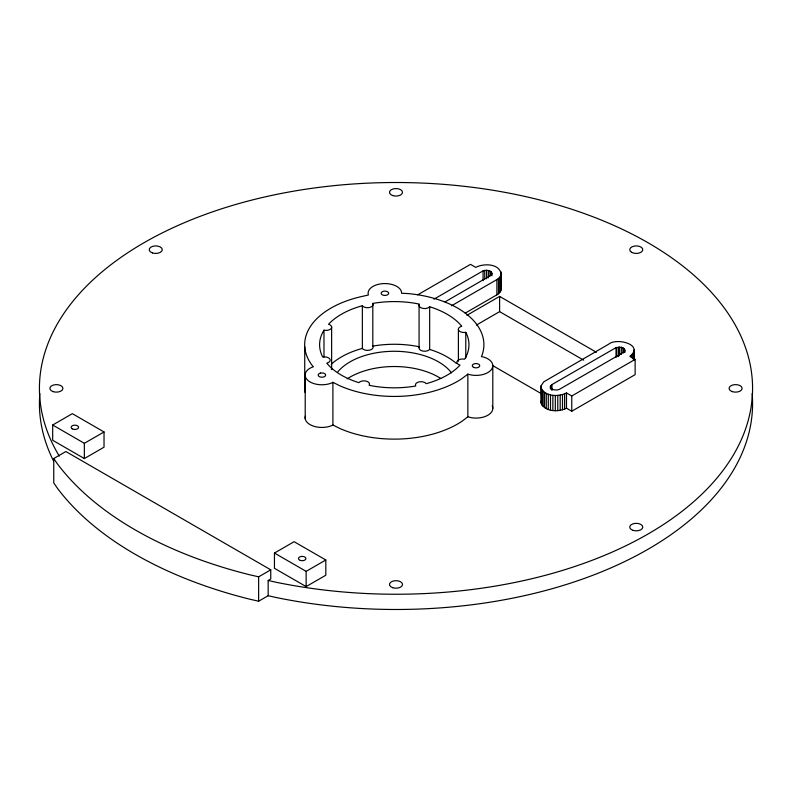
<?xml version="1.0" encoding="UTF-8"?>
<svg xmlns="http://www.w3.org/2000/svg" width="792" height="792" viewBox="0 0 792 792"><rect width="100%" height="100%" fill="white"/><g stroke="black" fill="none" stroke-linecap="round" stroke-linejoin="round"><path stroke-width="1.19" d="M465.211 313.127L496.891 294.832C504.583 291.1 499.93 281.012 501.148 274.557C500.188 263.419 483.556 263.092 475.774 267.399L470.488 264.35L417.691 294.832M501.148 289.803L501.257 273.141M541.104 385.773L541.312 403.851C546.223 412.137 558.697 412.117 566.488 408.177L571.765 411.226L635.135 374.646L635.135 359.4L629.848 356.351C644.619 344.589 616.483 337.412 608.731 344.164L543.767 381.833L541.104 385.773L541.312 403.851M541.005 402.435L541.104 401.019M550.371 386.437L550.707 388.011L553.063 389.615L556.618 390.05L559.182 389.476L623.254 352.539L624.66 351.183L624.512 349.084L621.324 347.243L616.037 347.629L551.965 384.556L550.371 386.437L550.371 388.813M433.957 299.178L483.08 270.864C485.951 269.844 490.832 269.884 491.931 273.359L490.892 275.368L445.045 301.881M451.48 305.811L496.891 279.586L499.752 277.279L501.148 274.557M323.987 330.185L322.79 332.254A74.676 43.114 0 0 0 322.354 356.311L322.79 357.093A5.603 3.237 0 0 1 329.828 358.994A5.603 3.237 0 0 1 326.799 363.132L327.403 363.884A74.676 43.114 0 0 0 355.608 381.586L358.895 382.655A5.603 3.237 0 0 1 366.201 381.14A5.603 3.237 0 0 1 369.131 385.288L372.715 385.981A74.676 43.114 0 0 0 414.374 386.229L415.741 385.981A5.603 3.237 0 0 1 419.037 381.912A5.603 3.237 0 0 1 426.195 383.665L427.502 383.318A74.676 43.114 0 0 0 458.162 367.033L460.013 365.132A5.603 3.237 0 0 1 457.39 360.914A5.603 3.237 0 0 1 464.567 359.221L465.775 357.152A74.676 43.114 0 0 0 466.201 333.105L465.775 332.313A5.603 3.237 0 0 1 458.726 330.413A5.603 3.237 0 0 1 461.756 326.274L461.162 325.522A74.676 43.114 0 0 0 432.947 307.821L429.66 306.752A5.603 3.237 0 0 1 422.364 308.266A5.603 3.237 0 0 1 419.423 304.118L415.85 303.425A74.676 43.114 0 0 0 374.18 303.178L372.814 303.425A5.603 3.237 0 0 1 369.517 307.494A5.603 3.237 0 0 1 362.36 305.752L361.063 306.088A74.676 43.114 0 0 0 330.393 322.374L328.541 324.274A5.603 3.237 0 0 1 331.165 328.492A5.603 3.237 0 0 1 323.987 330.185L323.987 357.014M467.854 374.161L461.855 378.675A89.615 51.737 0 0 1 339.788 385.773L332.897 382.308L331.789 382.922A16.8 9.702 0 0 1 308.326 380.774A16.8 9.702 0 0 1 312.038 367.231L313.385 366.805L312.256 365.538A89.615 51.737 0 0 1 363.409 296.139L368.369 295.01A16.8 9.702 0 0 1 381.883 283.724A16.8 9.702 0 0 1 401.425 291.525L401.574 293.238L407.751 293.555A89.615 51.737 0 0 1 481.853 355.677L481.407 356.578L484.348 357.281A16.8 9.702 0 0 1 491.545 369.379A16.8 9.702 0 0 1 471.705 375.071L467.854 374.161L467.854 416.839L461.855 421.364A89.615 51.737 0 0 1 339.788 428.462L332.897 424.997L331.789 425.601A16.8 9.702 0 0 1 313.137 426.027A16.8 9.702 0 0 1 305.316 416.236M52.678 425.017L72.349 413.662L104.029 431.957L104.029 447.193L84.358 458.558L52.678 440.263L52.678 425.017L84.358 443.312L104.029 431.957M53.757 458.538L65.875 451.539L270.755 569.824L270.755 578.972L268.171 580.467L268.171 595.713L258.637 601.217L249.47 599.118A368.953 213.018 0 0 1 57.39 488.218L53.757 482.932L53.757 458.538L57.39 463.835A368.953 213.018 0 0 0 249.47 574.725L258.637 576.823L270.755 569.824M466.874 315.305L499.613 296.406L596.435 352.301M476.378 325.057L499.613 311.642L583.664 360.172M274.448 553.063L294.119 541.698L325.809 559.993L325.809 575.239L306.138 586.595L274.448 568.3L274.448 553.063L306.138 571.349L325.809 559.993M541.312 388.605C546.223 396.891 558.697 396.881 566.488 392.941L571.765 395.99L635.135 359.4M372.814 303.425L372.814 346.104A5.603 3.237 0 0 1 369.517 350.173A5.603 3.237 0 0 1 362.36 348.43L361.063 348.767A74.676 43.114 0 0 0 331.214 364.29M372.814 346.104L374.18 345.866A74.676 43.114 0 0 1 415.85 346.104L419.423 346.807A5.603 3.237 0 0 0 422.364 350.945A5.603 3.237 0 0 0 429.66 349.43L432.947 350.5A74.676 43.114 0 0 1 456.469 363.518M268.171 580.467L275.21 582.071A356.578 205.87 0 0 0 750.064 412.751A356.578 205.87 0 0 0 357.489 183.714A356.578 205.87 0 0 0 59.261 456.083M268.171 595.713L275.21 597.317A356.578 205.87 0 0 0 752.153 393.634M467.854 416.839L471.705 417.76A16.8 9.702 0 0 0 492.218 405.841M492.634 365.548L541.579 393.802M501.257 288.377L500.95 271.725M634.214 349.896L634.214 360.449M634.115 351.321L634.115 359.528M633.6 352.717L633.6 359.756M632.709 354.044L632.709 358.736M631.442 355.271L631.442 357.608M624.888 350.123L624.888 352.49M624.512 349.084L624.512 351.45M623.561 348.163L623.561 352.905M622.908 347.787L622.908 352.529M621.324 347.243L621.324 354.361M619.522 347.025L619.522 355.321M618.601 347.045L618.601 356.529M616.829 347.351L616.829 356.836M616.037 347.629L616.037 357.113M571.765 395.99L571.765 411.226M566.488 392.941L566.488 408.177M564.607 393.862L564.607 409.098M562.488 394.584L562.488 409.83M560.192 395.109L560.192 410.345M557.776 395.396L557.776 410.642M555.311 395.455L555.311 410.702M552.865 395.277L552.865 410.523M551.965 384.556L551.965 390.486M550.895 385.417L550.895 388.981M550.499 394.871L550.499 410.117M548.282 394.248L548.282 409.494M546.272 393.416L546.272 408.662M544.53 392.416L544.53 407.652M543.094 391.258L543.094 406.494M542.015 389.971L542.015 405.217M500.643 275.953L500.643 291.199M499.752 277.279L499.752 292.525M499.613 296.406L499.613 311.642M498.485 278.507L498.485 293.743M496.891 279.586L496.891 294.832M492.802 365.666L492.802 408.345M491.931 273.359L491.931 275.794M491.545 272.319L491.545 274.755M491.139 271.834L491.139 275.497M489.951 271.022L489.951 275.903M488.367 270.478L488.367 277.794M486.565 270.26L486.565 278.794M484.734 270.399L484.734 278.933M483.08 270.864L483.08 280.615M465.775 332.313L465.775 357.925M458.39 329.611L458.39 361.32M429.66 306.752L429.66 349.43M419.077 304.92L419.077 347.599M362.36 305.752L362.36 348.43M332.897 382.308L332.897 424.997M331.63 326.878L331.63 369.567A5.603 3.237 0 0 0 331.323 368.765M306.138 571.349L306.138 586.595M305.207 376.091L305.207 418.77M304.732 346.648L304.732 389.327M258.637 576.823L258.637 601.217M84.358 443.312L84.358 458.558M337.768 371.913A62.538 36.105 0 0 1 395.168 351.282A62.538 36.105 0 0 1 451.529 372.854M347.163 378.883A62.538 36.105 0 0 1 440.817 378.507M305.118 392.575A89.615 51.737 0 0 1 305.019 382.833M53.579 461.053A356.578 205.87 0 0 1 39.847 393.634M388.615 293.07L388.575 293.624A3.732 2.158 0 0 1 385.239 295.416A3.732 2.158 0 0 1 381.397 294.01L381.18 293.466A3.732 2.158 0 0 1 384.546 291.119A3.732 2.158 0 0 1 388.615 293.07M320.572 373.062L319.72 373.329A3.732 2.158 0 0 0 320.107 376.962A3.732 2.158 0 0 0 325.641 375.22A3.732 2.158 0 0 0 320.572 373.062M72.211 428.828A3.732 2.158 0 0 0 78.457 427.858A3.732 2.158 0 0 0 73.884 425.225A3.732 2.158 0 0 0 72.211 428.828M300.307 560.409A3.732 2.158 0 0 0 305.91 558.548A3.732 2.158 0 0 0 300.307 556.677A3.732 2.158 0 0 0 300.307 560.409M53.133 391.644A6.534 3.772 0 0 0 62.934 388.377A6.534 3.772 0 0 0 53.133 385.11A6.534 3.772 0 0 0 53.133 391.644M152.48 252.935A6.534 3.772 0 0 0 162.281 249.668A6.534 3.772 0 0 0 152.48 246.401A6.534 3.772 0 0 0 152.48 252.935M392.733 195.584A6.534 3.772 0 0 0 402.534 192.317A6.534 3.772 0 0 0 392.733 189.05A6.534 3.772 0 0 0 392.733 195.584M631.64 252.331A6.534 3.772 0 0 0 642.569 250.648A6.534 3.772 0 0 0 634.57 246.025A6.534 3.772 0 0 0 631.64 252.331M732.333 391.644A6.534 3.772 0 0 0 742.134 388.377A6.534 3.772 0 0 0 732.333 385.11A6.534 3.772 0 0 0 732.333 391.644M632.986 530.353A6.534 3.772 0 0 0 642.787 527.086A6.534 3.772 0 0 0 632.986 523.819A6.534 3.772 0 0 0 632.986 530.353M392.733 587.713A6.534 3.772 0 0 0 402.534 584.447A6.534 3.772 0 0 0 392.733 581.179A6.534 3.772 0 0 0 392.733 587.713M473.695 367.389A3.732 2.158 0 0 0 479.695 366.003A3.732 2.158 0 0 0 474.606 363.696A3.732 2.158 0 0 0 473.695 367.389"/></g></svg>
